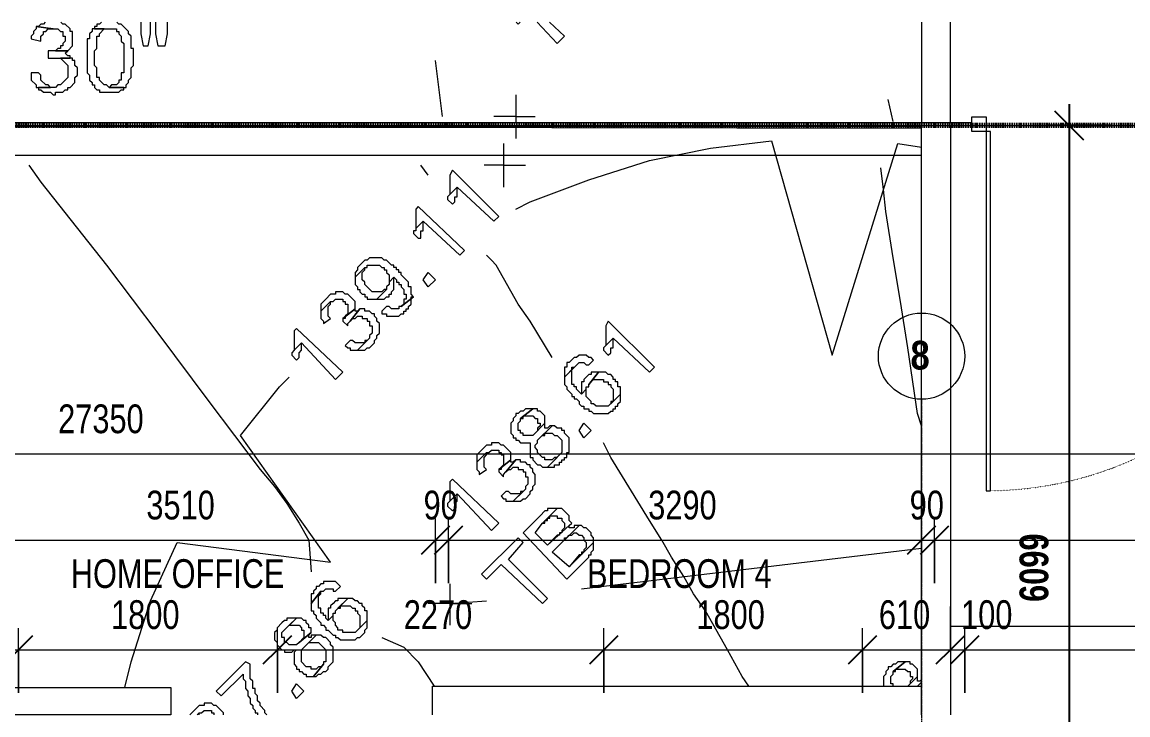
# Model space of a CAD drawing. Header units: millimetres. Extents: x -1971 to 39113, y -25802 to 13528.
# Drawn here: x 23679 to 31369, y 8708 to 13528 of the extents above; entities that cross this region are included whole.
import ezdxf

# ---------------------------------------------------------------- set-up
doc = ezdxf.new("R2010")
doc.units = ezdxf.units.MM
for name, pattern in [('Boundary', [16, 10, -3, 0, -3]), ('Dot - Tight', [1, 0, -1]), ('Grid Line', [22.225, 12.7, -3.175, 3.175, -3.175])]:
    doc.linetypes.add(name, pattern=pattern)
for name, color, linetype, lineweight in [('2 Hoop survey', 8, 'Continuous', 9), ('A-ANNO-DIMS', 211, 'Continuous', 9), ('A-ANNO-DIMS-100', 211, 'Continuous', 9), ('A-DETL-HDLN', 90, 'Dot - Tight', 9), ('A-DETL-THIN', 151, 'Continuous', 9), ('A-FLOR', 192, 'Continuous', 18), ('A-FLOR-HRAL', 11, 'Continuous', 9), ('A-WALL', 113, 'Continuous', 18), ('C-BLDG-PADS', 91, 'Continuous', 9), ('C-PROP-LINE', 91, 'Boundary', 70), ('S-GRID', 1, 'Continuous', 9), ('S-GRID-IDEN', 1, 'Continuous', 9), ('默认', 18, 'Continuous', 9)]:
    doc.layers.add(name, color=color, linetype=linetype, lineweight=lineweight)
doc.styles.add('Avenir_1', font='', dxfattribs={"width": 0.8, "height": 200})
doc.styles.add('Avenir_B', font='', dxfattribs={"width": 0.9, "height": 200})
doc.styles.add('Avenir_B_1', font='', dxfattribs={"width": 0.8, "height": 200})
doc.styles.get('Avenir_1').set_extended_font_data('Avenir')
doc.styles.get('Avenir_B').set_extended_font_data('Avenir', bold=True)
doc.styles.get('Avenir_B_1').set_extended_font_data('Avenir', bold=True)
doc.dimstyles.new('OJID-2_0mm_Diagonal_Tick', dxfattribs={"dimscale": 304.8, "dimtxt": 282.499429, "dimasz": 0.656168, "dimexe": 0.492126, "dimexo": 0.0625, "dimgap": 0.164042, "dimtad": 1, "dimdsep": 46, "dimtxsty": 'Avenir_1', "dimblk1": 'OBLIQUE', "dimblk2": 'OBLIQUE', "dimsah": 1, "dimcen": 0.09, "dimdle": 0.492126, "dimazin": 3, "dimtfac": 1, "dimtdec": 4, "dimtix": 1, "dimtmove": 0, "dimatfit": 3, "dimfxl": 0.984252, "dimfxlon": 1, "dimtvp": 1, "dimtolj": 1, "dimarcsym": 2})
doc.dimstyles.new('OJID-2_0mm_Diagonal_Tick_-_RED', dxfattribs={"dimscale": 304.8, "dimtxt": 282.499429, "dimasz": 0.656168, "dimexe": 0.492126, "dimexo": 0.0625, "dimgap": 0.164042, "dimtad": 1, "dimdsep": 46, "dimtxsty": 'Avenir_B_1', "dimblk1": 'OBLIQUE', "dimblk2": 'OBLIQUE', "dimsah": 1, "dimcen": 0.09, "dimdle": 0.492126, "dimazin": 3, "dimtfac": 1, "dimtdec": 4, "dimtix": 1, "dimtmove": 0, "dimatfit": 3, "dimfxl": 0.984252, "dimfxlon": 1, "dimtvp": 1, "dimtolj": 1, "dimlwd": 25, "dimlwe": 25, "dimarcsym": 2})
doc.dimstyles.new('OJID-2_0mm_Diagonal_Tick_1', dxfattribs={"dimscale": 304.8, "dimtxt": 282.499429, "dimasz": 0.656168, "dimexe": 0.492126, "dimexo": 0.0625, "dimgap": 0.164042, "dimtad": 1, "dimdsep": 46, "dimtxsty": 'Avenir_1', "dimblk1": 'OBLIQUE', "dimblk2": 'OBLIQUE', "dimsah": 1, "dimcen": 0.09, "dimdle": 0.492126, "dimazin": 3, "dimtfac": 1, "dimtdec": 4, "dimtix": 1, "dimtmove": 2, "dimatfit": 3, "dimfxl": 0.984252, "dimfxlon": 1, "dimtvp": 1, "dimtolj": 1, "dimarcsym": 2})

# ---------------------------------------------------------------- blocks, each defined once
blk = doc.blocks.new('栏杆扶手 - 栏杆扶手-1406571-Ground Floor')
at = {"layer": 'A-FLOR-HRAL'}
for p, q in [((22764, 12807.6), (22764, 12827.6)), ((23422.5, 12827.6), (22764, 12827.6)), ((22764, 12807.6), (23422.5, 12807.6)), ((23422.5, 12807.6), (23422.5, 12827.6)), ((23505.9, 12827.6), (23422.5, 12827.6)), ((23422.5, 12807.6), (23505.9, 12807.6)), ((23505.9, 12807.6), (23505.9, 12827.6)), ((23677.6, 12827.6), (23505.9, 12827.6)), ((23505.9, 12807.6), (23677.6, 12807.6)), ((23677.6, 12807.6), (23677.6, 12827.6)), ((25425.9, 12827.6), (23677.6, 12827.6)), ((23677.6, 12807.6), (25425.9, 12807.6)), ((25425.9, 12807.6), (25425.9, 12827.6)), ((26464.2, 12827.6), (25425.9, 12827.6)), ((25425.9, 12807.6), (26464.2, 12807.6)), ((26464.2, 12807.6), (26464.2, 12827.6)), ((26631.5, 12827.6), (26464.2, 12827.6)), ((26464.2, 12807.6), (26631.5, 12807.6)), ((26631.5, 12807.6), (26631.5, 12827.6)), ((28487, 12827.6), (26631.5, 12827.6)), ((26631.5, 12807.6), (28487, 12807.6)), ((28487, 12807.6), (28487, 12827.6)), ((29065.4, 12827.6), (28487, 12827.6)), ((28487, 12807.6), (29065.4, 12807.6)), ((29065.4, 12807.6), (29065.4, 12827.6)), ((29239.7, 12827.6), (29065.4, 12827.6)), ((29065.4, 12807.6), (29239.7, 12807.6)), ((29239.7, 12807.6), (29239.7, 12827.6)), ((29676.7, 12827.6), (29239.7, 12827.6)), ((29239.7, 12807.6), (29676.7, 12807.6)), ((29676.7, 12807.6), (29676.7, 12827.6)), ((29885.3, 12827.6), (29676.7, 12827.6)), ((29676.7, 12807.6), (29885.3, 12807.6)), ((30284, 12827.6), (29885.3, 12827.6)), ((29885.3, 12807.6), (30284, 12807.6)), ((30284, 12827.6), (30284, 12807.6))]:
    blk.add_line(p, q, dxfattribs=at)
blk = doc.blocks.new('2 Hoop survey-1260670-Ground Floor')
at = {"layer": '默认', "color": 9}
for p, q in [((75033.6, 23059.2), (74982.8, 23448.7)), ((75541.6, 23211.6), (75541.6, 23016.5)), ((78166.1, 23025.4), (78132.3, 23177.8)), ((75541.6, 23059.2), (75389.2, 23059.2)), ((75541.6, 23059.2), (75677.1, 23059.2)), ((75541.6, 22996.5), (75541.6, 22906.8)), ((71234.1, 22991.5), (78364.1, 22991.5)), ((71234.1, 22991.2), (78364.1, 22978.3)), ((75456.9, 22873), (75456.9, 22568.2)), ((78364.1, 22788.3), (71234.1, 22788.3)), ((74932, 22652.9), (74881.2, 22720.6)), ((75456.9, 22720.6), (75321.5, 22720.6)), ((75456.9, 22720.6), (75609.3, 22720.6)), ((75998.8, 19774.4), (78364.1, 20058.2)), ((75084.4, 19808.2), (75084.4, 19520.4)), ((75084.4, 19672.8), (75338.4, 19689.7)), ((75084.4, 19672.8), (74932, 19672.8)), ((75084.4, 19672.8), (75236.8, 19672.8)), ((78335.7, 19097.3), (78364.1, 19125.7)), ((78364.1, 19125.7), (78335.7, 19097.3)), ((73306.5, 18927.7), (73276.1, 18897.3))]:
    blk.add_line(p, q, dxfattribs=at)
at = {"layer": '默认', "color": 9, "flags": 128}
for points in [[(72205.9, 23685.7), (72205.9, 23668.8), (72189, 23651.9), (72189, 23634.9), (72172.1, 23618), (72172.1, 23601.1), (72239.8, 23584.1), (72239.8, 23618), (72256.7, 23634.9), (72256.7, 23651.9), (72273.7, 23651.9), (72290.6, 23668.8), (72324.5, 23668.8)], [(72612.3, 23668.8), (72595.4, 23668.8), (72595.4, 23651.9), (72578.4, 23634.9), (72578.4, 23601.1), (72561.5, 23601.1), (72561.5, 23364), (72578.4, 23347.1), (72578.4, 23313.2), (72595.4, 23296.3), (72595.4, 23279.4), (72612.3, 23279.4), (72612.3, 23262.4), (72629.2, 23245.5), (72646.2, 23245.5), (72646.2, 23228.6), (72781.6, 23228.6), (72798.6, 23245.5), (72815.5, 23245.5), (72815.5, 23262.4), (72713.9, 23262.4), (72697, 23279.4), (72680, 23279.4), (72646.2, 23313.2), (72646.2, 23330.2), (72629.2, 23330.2), (72629.2, 23397.9), (72612.3, 23414.8), (72612.3, 23516.4), (72629.2, 23533.3), (72629.2, 23618), (72646.2, 23618), (72646.2, 23634.9), (72680, 23668.8)], [(72443, 23465.6), (72375.2, 23465.6), (72426, 23414.8), (72426, 23330.2), (72375.2, 23279.4), (72358.3, 23279.4), (72341.4, 23262.4), (72222.9, 23262.4), (72222.9, 23245.5), (72239.8, 23245.5), (72256.7, 23228.6), (72307.5, 23228.6), (72324.5, 23211.6), (72341.4, 23211.6), (72341.4, 23228.6), (72392.2, 23228.6), (72409.1, 23245.5), (72426, 23245.5), (72426, 23262.4), (72443, 23262.4), (72476.8, 23296.3), (72476.8, 23330.2), (72493.8, 23347.1), (72493.8, 23397.9), (72476.8, 23414.8), (72476.8, 23448.7), (72459.9, 23448.7), (72459.9, 23465.6)], [(72290.6, 23516.4), (72290.6, 23465.6), (72443, 23465.6), (72443, 23482.5), (72426, 23482.5), (72409.1, 23499.5), (72426, 23516.4)], [(72222.9, 23364), (72172.1, 23364), (72172.1, 23313.2), (72205.9, 23279.4), (72205.9, 23262.4), (72307.5, 23262.4), (72290.6, 23279.4), (72273.7, 23279.4), (72239.8, 23313.2), (72239.8, 23347.1)], [(75101.4, 22686.7), (75084.4, 22652.9), (75084.4, 22517.4), (75135.2, 22568.2), (75389.2, 22331.1), (75423.1, 22365)], [(75084.4, 22517.4), (75067.5, 22500.5), (75067.5, 22483.5), (75101.4, 22449.7), (75118.3, 22466.6), (75118.3, 22500.5), (75135.2, 22500.5), (75135.2, 22568.2)], [(74864.3, 22432.7), (74847.4, 22415.8), (74847.4, 22280.3), (74898.2, 22331.1), (75152.2, 22094.1), (75186, 22128)], [(74847.4, 22280.3), (74847.4, 22263.4), (74830.4, 22263.4), (74830.4, 22246.5), (74864.3, 22212.6), (74881.2, 22212.6), (74881.2, 22263.4), (74898.2, 22263.4), (74898.2, 22331.1)], [(74457.9, 22026.4), (74441, 22009.4), (74441, 21992.5), (74424.1, 21975.6), (74424.1, 21941.7), (74491.8, 22009.4), (74508.7, 22009.4), (74508.7, 22026.4), (74593.4, 22026.4), (74610.3, 22009.4), (74627.3, 22009.4), (74627.3, 21992.5), (74644.2, 21992.5), (74644.2, 21975.6), (74661.1, 21958.6), (74661.1, 21907.8), (74695, 21941.7), (74711.9, 21924.8), (74711.9, 21907.8), (74728.9, 21907.8), (74728.9, 21890.9), (74745.8, 21890.9), (74745.8, 21874), (74762.7, 21857), (74762.7, 21823.2), (74779.7, 21823.2), (74779.7, 21789.3), (74762.7, 21789.3), (74762.7, 21755.4), (74745.8, 21738.5), (74830.4, 21806.2), (74813.5, 21823.2), (74813.5, 21874), (74796.6, 21874), (74796.6, 21907.8), (74745.8, 21958.6), (74745.8, 21975.6), (74728.9, 21975.6), (74728.9, 21992.5), (74711.9, 21992.5), (74711.9, 22009.4), (74695, 22009.4), (74695, 22026.4), (74678.1, 22026.4), (74644.2, 22060.2), (74627.3, 22060.2), (74610.3, 22077.2), (74525.7, 22077.2), (74508.7, 22060.2), (74491.8, 22060.2)], [(74424.1, 21941.7), (74424.1, 21890.9), (74441, 21874), (74441, 21857), (74457.9, 21857), (74457.9, 21840.1), (74474.9, 21823.2), (74491.8, 21823.2), (74491.8, 21806.2), (74508.7, 21806.2), (74508.7, 21789.3), (74576.5, 21789.3), (74644.2, 21857), (74627.3, 21857), (74610.3, 21840.1), (74542.6, 21840.1), (74491.8, 21890.9), (74491.8, 21907.8), (74474.9, 21924.8), (74474.9, 21975.6), (74491.8, 21992.5), (74491.8, 22009.4)], [(74661.1, 21907.8), (74661.1, 21890.9), (74644.2, 21874), (74644.2, 21857), (74576.5, 21789.3), (74627.3, 21789.3), (74644.2, 21806.2), (74661.1, 21806.2), (74661.1, 21823.2), (74678.1, 21823.2), (74678.1, 21840.1), (74695, 21857), (74695, 21941.7)], [(74932, 21874), (74898.2, 21924.8), (74932, 21975.6), (74982.8, 21924.8)], [(74220.9, 21789.3), (74187, 21755.4), (74187, 21704.6), (74254.7, 21772.4), (74271.7, 21772.4), (74288.6, 21789.3), (74339.4, 21789.3), (74339.4, 21772.4), (74356.3, 21772.4), (74356.3, 21755.4), (74373.3, 21755.4), (74373.3, 21687.7), (74356.3, 21670.8), (74356.3, 21653.8), (74339.4, 21653.8), (74424.1, 21721.6), (74424.1, 21772.4), (74373.3, 21823.2), (74356.3, 21823.2), (74339.4, 21840.1), (74288.6, 21840.1), (74288.6, 21823.2), (74254.7, 21823.2)], [(74187, 21704.6), (74187, 21653.8), (74203.9, 21636.9), (74203.9, 21620), (74254.7, 21653.8), (74237.8, 21670.8), (74237.8, 21738.5), (74254.7, 21755.4), (74254.7, 21772.4)], [(74644.2, 21738.5), (74610.3, 21704.6), (74610.3, 21687.7), (74644.2, 21687.7), (74644.2, 21670.8), (74728.9, 21670.8), (74745.8, 21687.7), (74762.7, 21687.7), (74762.7, 21704.6), (74779.7, 21704.6), (74779.7, 21721.6), (74796.6, 21721.6), (74796.6, 21738.5), (74813.5, 21755.4), (74813.5, 21806.2), (74830.4, 21806.2), (74745.8, 21738.5), (74728.9, 21738.5), (74728.9, 21721.6), (74678.1, 21721.6), (74661.1, 21738.5)], [(74339.4, 21636.9), (74373.3, 21603.1), (74373.3, 21620), (74390.2, 21636.9), (74457.9, 21721.6), (74441, 21704.6), (74424.1, 21704.6), (74424.1, 21721.6), (74339.4, 21653.8)], [(74457.9, 21721.6), (74390.2, 21636.9), (74407.1, 21653.8), (74424.1, 21653.8), (74441, 21670.8), (74474.9, 21670.8), (74474.9, 21653.8), (74508.7, 21653.8), (74508.7, 21636.9), (74525.7, 21636.9), (74525.7, 21603.1), (74542.6, 21603.1), (74542.6, 21552.3), (74525.7, 21535.3), (74525.7, 21518.4), (74441, 21433.7), (74491.8, 21433.7), (74508.7, 21450.7), (74525.7, 21450.7), (74559.5, 21484.5), (74559.5, 21501.5), (74576.5, 21518.4), (74576.5, 21535.3), (74593.4, 21552.3), (74593.4, 21620), (74576.5, 21636.9), (74576.5, 21653.8), (74559.5, 21670.8), (74559.5, 21687.7), (74542.6, 21687.7), (74525.7, 21704.6), (74491.8, 21704.6), (74491.8, 21721.6)], [(76185, 21636.9), (76168.1, 21603.1), (76168.1, 21467.6), (76218.9, 21518.4), (76472.9, 21281.3), (76506.8, 21315.2)], [(74017.7, 21586.1), (74000.8, 21569.2), (74000.8, 21433.7), (74051.6, 21484.5), (74288.6, 21230.5), (74339.4, 21281.3)], [(74000.8, 21433.7), (73983.8, 21416.8), (73983.8, 21399.9), (74017.7, 21366), (74034.6, 21382.9), (74034.6, 21416.8), (74051.6, 21433.7), (74051.6, 21484.5)], [(74390.2, 21501.5), (74356.3, 21467.6), (74373.3, 21450.7), (74390.2, 21450.7), (74390.2, 21433.7), (74441, 21433.7), (74508.7, 21501.5), (74491.8, 21501.5), (74491.8, 21484.5), (74424.1, 21484.5), (74407.1, 21501.5)], [(76168.1, 21467.6), (76151.2, 21450.7), (76151.2, 21433.7), (76185, 21399.9), (76202, 21416.8), (76202, 21450.7), (76218.9, 21450.7), (76218.9, 21518.4)], [(75914.1, 21349.1), (75897.2, 21349.1), (75897.2, 21315.2), (75880.3, 21315.2), (75880.3, 21247.5), (75981.9, 21349.1), (76015.7, 21349.1), (76032.6, 21332.1), (76049.6, 21332.1), (76083.4, 21366), (76066.5, 21382.9), (76049.6, 21382.9), (76032.6, 21399.9), (75981.9, 21399.9), (75964.9, 21382.9), (75948, 21382.9)], [(75880.3, 21247.5), (75880.3, 21196.7), (75897.2, 21179.7), (75897.2, 21162.8), (75931.1, 21128.9), (75931.1, 21112), (75948, 21112), (75948, 21095.1), (75964.9, 21095.1), (75981.9, 21078.1), (75981.9, 21061.2), (75998.8, 21044.3), (76015.7, 21044.3), (76015.7, 21027.3), (76049.6, 21027.3), (76049.6, 21010.4), (76066.5, 21010.4), (76083.4, 20993.5), (76185, 20993.5), (76202, 21010.4), (76218.9, 21010.4), (76218.9, 21027.3), (76235.8, 21027.3), (76235.8, 21044.3), (76252.8, 21044.3), (76252.8, 21061.2), (76269.7, 21078.1), (76269.7, 21128.9), (76185, 21044.3), (76100.4, 21044.3), (76083.4, 21061.2), (76066.5, 21061.2), (76066.5, 21078.1), (76032.6, 21112), (76032.6, 21162.8), (75998.8, 21128.9), (75964.9, 21162.8), (75964.9, 21179.7), (75948, 21179.7), (75948, 21196.7), (75931.1, 21196.7), (75931.1, 21315.2), (75948, 21315.2)], [(76032.6, 21247.5), (76015.7, 21230.5), (76015.7, 21213.6), (75998.8, 21213.6), (75998.8, 21128.9), (76032.6, 21162.8), (76032.6, 21179.7), (76049.6, 21179.7), (76049.6, 21196.7), (76117.3, 21281.3), (76066.5, 21281.3), (76066.5, 21264.4), (76049.6, 21264.4)], [(76117.3, 21281.3), (76049.6, 21196.7), (76083.4, 21230.5), (76151.2, 21230.5), (76151.2, 21213.6), (76185, 21213.6), (76185, 21196.7), (76202, 21196.7), (76202, 21179.7), (76218.9, 21162.8), (76218.9, 21078.1), (76202, 21078.1), (76202, 21061.2), (76269.7, 21128.9), (76269.7, 21179.7), (76252.8, 21179.7), (76252.8, 21213.6), (76235.8, 21213.6), (76235.8, 21230.5), (76218.9, 21230.5), (76218.9, 21247.5), (76202, 21264.4), (76185, 21264.4), (76168.1, 21281.3)], [(75558.5, 20993.5), (75541.6, 20993.5), (75541.6, 20976.6), (75524.7, 20959.6), (75524.7, 20942.7), (75507.7, 20925.8), (75507.7, 20858), (75524.7, 20841.1), (75524.7, 20824.2), (75541.6, 20824.2), (75541.6, 20807.2), (75558.5, 20807.2), (75575.5, 20790.3), (75643.2, 20790.3), (75643.2, 20688.7), (75660.1, 20688.7), (75660.1, 20671.8), (75694, 20637.9), (75710.9, 20637.9), (75727.9, 20621), (75761.7, 20621), (75829.5, 20688.7), (75812.5, 20688.7), (75795.6, 20671.8), (75744.8, 20671.8), (75744.8, 20688.7), (75727.9, 20688.7), (75694, 20722.6), (75694, 20739.5), (75677.1, 20756.4), (75677.1, 20773.4), (75694, 20790.3), (75694, 20807.2), (75795.6, 20908.8), (75778.7, 20908.8), (75761.7, 20891.9), (75744.8, 20891.9), (75744.8, 20925.8), (75660.1, 20841.1), (75592.4, 20841.1), (75592.4, 20858), (75575.5, 20858), (75575.5, 20875), (75558.5, 20875), (75558.5, 20925.8), (75575.5, 20942.7), (75575.5, 20959.6), (75660.1, 21027.3), (75609.3, 21027.3), (75592.4, 21010.4), (75575.5, 21010.4)], [(75660.1, 21027.3), (75575.5, 20959.6), (75592.4, 20959.6), (75592.4, 20976.6), (75660.1, 20976.6), (75677.1, 20959.6), (75694, 20959.6), (75694, 20925.8), (75710.9, 20925.8), (75710.9, 20908.8), (75694, 20891.9), (75694, 20875), (75744.8, 20925.8), (75744.8, 20976.6), (75710.9, 21010.4), (75694, 21010.4), (75694, 21027.3)], [(76015.7, 20824.2), (75981.9, 20875), (76015.7, 20925.8), (76066.5, 20875)], [(75795.6, 20908.8), (75727.9, 20841.1), (75744.8, 20841.1), (75744.8, 20858), (75795.6, 20858), (75812.5, 20841.1), (75829.5, 20841.1), (75863.3, 20807.2), (75863.3, 20722.6), (75761.7, 20621), (75812.5, 20621), (75812.5, 20637.9), (75846.4, 20637.9), (75846.4, 20654.8), (75863.3, 20654.8), (75863.3, 20671.8), (75880.3, 20671.8), (75880.3, 20688.7), (75897.2, 20688.7), (75897.2, 20722.6), (75914.1, 20722.6), (75914.1, 20824.2), (75880.3, 20858), (75880.3, 20875), (75863.3, 20875), (75863.3, 20891.9), (75829.5, 20891.9), (75812.5, 20908.8)], [(75304.6, 20739.5), (75270.7, 20705.6), (75270.7, 20654.8), (75338.4, 20722.6), (75355.4, 20722.6), (75372.3, 20739.5), (75423.1, 20739.5), (75423.1, 20722.6), (75440, 20722.6), (75440, 20705.6), (75456.9, 20705.6), (75456.9, 20637.9), (75440, 20621), (75440, 20604), (75423.1, 20604), (75507.7, 20671.8), (75507.7, 20722.6), (75456.9, 20773.4), (75440, 20773.4), (75423.1, 20790.3), (75372.3, 20790.3), (75372.3, 20773.4), (75338.4, 20773.4)], [(75270.7, 20654.8), (75270.7, 20604), (75287.6, 20587.1), (75287.6, 20570.2), (75338.4, 20604), (75321.5, 20621), (75321.5, 20688.7), (75338.4, 20705.6), (75338.4, 20722.6)], [(75423.1, 20587.1), (75456.9, 20553.2), (75456.9, 20570.2), (75473.9, 20587.1), (75541.6, 20671.8), (75524.7, 20654.8), (75507.7, 20654.8), (75507.7, 20671.8), (75423.1, 20604)], [(75541.6, 20671.8), (75473.9, 20587.1), (75490.8, 20604), (75507.7, 20604), (75524.7, 20621), (75558.5, 20621), (75558.5, 20604), (75592.4, 20604), (75592.4, 20587.1), (75609.3, 20587.1), (75609.3, 20553.2), (75626.3, 20553.2), (75626.3, 20502.4), (75609.3, 20485.5), (75609.3, 20468.6), (75524.7, 20383.9), (75575.5, 20383.9), (75592.4, 20400.8), (75609.3, 20400.8), (75643.2, 20434.7), (75643.2, 20451.6), (75660.1, 20468.6), (75660.1, 20485.5), (75677.1, 20502.4), (75677.1, 20570.2), (75660.1, 20587.1), (75660.1, 20604), (75643.2, 20621), (75643.2, 20637.9), (75626.3, 20637.9), (75609.3, 20654.8), (75575.5, 20654.8), (75575.5, 20671.8)], [(75101.4, 20536.3), (75084.4, 20519.4), (75084.4, 20383.9), (75135.2, 20434.7), (75372.3, 20180.7), (75423.1, 20231.5)], [(75084.4, 20383.9), (75067.5, 20367), (75067.5, 20350.1), (75101.4, 20316.2), (75118.3, 20333.1), (75118.3, 20367), (75135.2, 20383.9), (75135.2, 20434.7)], [(75473.9, 20451.6), (75440, 20417.8), (75456.9, 20400.8), (75473.9, 20400.8), (75473.9, 20383.9), (75524.7, 20383.9), (75592.4, 20451.6), (75575.5, 20451.6), (75575.5, 20434.7), (75507.7, 20434.7), (75490.8, 20451.6)], [(75710.9, 20282.3), (75592.4, 20163.8), (75897.2, 19842.1), (76049.6, 19994.5), (76049.6, 20011.4), (76066.5, 20011.4), (76066.5, 20028.3), (76083.4, 20045.3), (76083.4, 20096.1), (75914.1, 19926.7), (75795.6, 20028.3), (75981.9, 20214.6), (75948, 20214.6), (75948, 20197.7), (75914.1, 20197.7), (75914.1, 20214.6), (75761.7, 20079.1), (75677.1, 20163.8), (75727.9, 20231.5), (75829.5, 20333.1), (75761.7, 20333.1), (75761.7, 20316.2), (75744.8, 20316.2)], [(75829.5, 20333.1), (75727.9, 20231.5), (75744.8, 20231.5), (75744.8, 20248.5), (75761.7, 20248.5), (75761.7, 20265.4), (75778.7, 20265.4), (75778.7, 20282.3), (75829.5, 20282.3), (75829.5, 20265.4), (75863.3, 20265.4), (75863.3, 20248.5), (75880.3, 20231.5), (75880.3, 20197.7), (75863.3, 20180.7), (75863.3, 20163.8), (75846.4, 20163.8), (75846.4, 20146.9), (75829.5, 20146.9), (75761.7, 20079.1), (75914.1, 20214.6), (75931.1, 20231.5), (75914.1, 20248.5), (75914.1, 20282.3), (75863.3, 20333.1)], [(75981.9, 20214.6), (75880.3, 20113), (75880.3, 20129.9), (75897.2, 20129.9), (75914.1, 20146.9), (75931.1, 20146.9), (75948, 20163.8), (75964.9, 20163.8), (75981.9, 20146.9), (75998.8, 20146.9), (76015.7, 20129.9), (76015.7, 20113), (76032.6, 20096.1), (76032.6, 20062.2), (76015.7, 20045.3), (76015.7, 20028.3), (75998.8, 20028.3), (75998.8, 20011.4), (75981.9, 20011.4), (75914.1, 19926.7), (76083.4, 20096.1), (76083.4, 20129.9), (76066.5, 20146.9), (76066.5, 20163.8), (76032.6, 20197.7), (76015.7, 20197.7), (75998.8, 20214.6)], [(75558.5, 20129.9), (75304.6, 19875.9), (75338.4, 19842.1), (75440, 19943.7), (75727.9, 19672.8), (75761.7, 19706.6), (75490.8, 19977.5), (75592.4, 20096.1)], [(74153.2, 19791.3), (74153.2, 19774.4), (74136.2, 19757.4), (74136.2, 19740.5), (74119.3, 19740.5), (74119.3, 19672.8), (74187, 19757.4), (74203.9, 19757.4), (74220.9, 19774.4), (74271.7, 19774.4), (74271.7, 19757.4), (74288.6, 19757.4), (74322.5, 19791.3), (74288.6, 19825.1), (74203.9, 19825.1), (74203.9, 19808.2), (74187, 19808.2), (74170.1, 19791.3)], [(74119.3, 19672.8), (74119.3, 19622), (74136.2, 19622), (74136.2, 19605), (74153.2, 19588.1), (74153.2, 19571.2), (74187, 19537.3), (74187, 19520.4), (74203.9, 19520.4), (74220.9, 19503.4), (74220.9, 19486.5), (74237.8, 19486.5), (74271.7, 19452.6), (74288.6, 19452.6), (74288.6, 19435.7), (74305.5, 19435.7), (74322.5, 19418.8), (74424.1, 19418.8), (74441, 19435.7), (74457.9, 19435.7), (74491.8, 19469.6), (74491.8, 19486.5), (74508.7, 19503.4), (74508.7, 19554.2), (74424.1, 19469.6), (74339.4, 19469.6), (74339.4, 19486.5), (74305.5, 19486.5), (74305.5, 19503.4), (74288.6, 19520.4), (74288.6, 19537.3), (74271.7, 19554.2), (74271.7, 19588.1), (74237.8, 19554.2), (74220.9, 19571.2), (74220.9, 19588.1), (74203.9, 19588.1), (74203.9, 19605), (74187, 19605), (74187, 19638.9), (74170.1, 19638.9), (74170.1, 19723.6), (74187, 19740.5), (74187, 19757.4)], [(74271.7, 19672.8), (74254.7, 19655.8), (74254.7, 19638.9), (74237.8, 19638.9), (74237.8, 19554.2), (74271.7, 19588.1), (74271.7, 19605), (74288.6, 19605), (74288.6, 19622), (74373.3, 19706.6), (74305.5, 19706.6), (74305.5, 19689.7), (74288.6, 19689.7)], [(74373.3, 19706.6), (74305.5, 19638.9), (74322.5, 19638.9), (74322.5, 19655.8), (74390.2, 19655.8), (74407.1, 19638.9), (74424.1, 19638.9), (74424.1, 19622), (74441, 19622), (74441, 19605), (74457.9, 19588.1), (74457.9, 19503.4), (74508.7, 19554.2), (74508.7, 19622), (74491.8, 19622), (74491.8, 19638.9), (74474.9, 19655.8), (74474.9, 19672.8), (74457.9, 19672.8), (74441, 19689.7), (74424.1, 19689.7), (74407.1, 19706.6)], [(73916.1, 19537.3), (73882.2, 19503.4), (73882.2, 19486.5), (73865.3, 19469.6), (73865.3, 19418.8), (73882.2, 19401.8), (73882.2, 19384.9), (73916.1, 19351), (73933, 19351), (73933, 19334.1), (73983.8, 19334.1), (74000.8, 19351), (74017.7, 19351), (74000.8, 19334.1), (74000.8, 19249.4), (74017.7, 19232.5), (74017.7, 19215.6), (74034.6, 19215.6), (74034.6, 19198.6), (74051.6, 19198.6), (74068.5, 19181.7), (74085.4, 19181.7), (74085.4, 19164.8), (74136.2, 19164.8), (74203.9, 19249.4), (74187, 19232.5), (74170.1, 19232.5), (74153.2, 19215.6), (74119.3, 19215.6), (74119.3, 19232.5), (74085.4, 19232.5), (74051.6, 19266.4), (74051.6, 19351), (74153.2, 19452.6), (74119.3, 19452.6), (74119.3, 19435.7), (74102.4, 19435.7), (74102.4, 19452.6), (74119.3, 19469.6), (74034.6, 19401.8), (74017.7, 19384.9), (73966.9, 19384.9), (73950, 19401.8), (73933, 19401.8), (73933, 19435.7), (73916.1, 19435.7), (73916.1, 19469.6), (74017.7, 19571.2), (73950, 19571.2), (73950, 19554.2), (73933, 19554.2)], [(74017.7, 19571.2), (73966.9, 19520.4), (74034.6, 19520.4), (74051.6, 19503.4), (74051.6, 19486.5), (74068.5, 19486.5), (74068.5, 19435.7), (74034.6, 19401.8), (74119.3, 19469.6), (74119.3, 19503.4), (74102.4, 19503.4), (74102.4, 19520.4), (74085.4, 19537.3), (74085.4, 19554.2), (74068.5, 19554.2), (74051.6, 19571.2)], [(74153.2, 19452.6), (74102.4, 19401.8), (74170.1, 19401.8), (74220.9, 19351), (74220.9, 19266.4), (74203.9, 19266.4), (74203.9, 19249.4), (74136.2, 19164.8), (74153.2, 19164.8), (74170.1, 19181.7), (74187, 19181.7), (74203.9, 19198.6), (74220.9, 19198.6), (74237.8, 19215.6), (74237.8, 19232.5), (74271.7, 19266.4), (74271.7, 19368), (74254.7, 19384.9), (74254.7, 19401.8), (74220.9, 19435.7), (74203.9, 19435.7), (74187, 19452.6)], [(78250.8, 19266.4), (78166.1, 19198.6), (78183.1, 19198.6), (78183.1, 19215.6), (78250.8, 19215.6), (78267.7, 19198.6), (78284.7, 19198.6), (78284.7, 19164.8), (78301.6, 19164.8), (78301.6, 19147.9), (78284.7, 19130.9), (78284.7, 19114), (78335.5, 19164.8), (78335.5, 19215.6), (78301.6, 19249.4), (78284.7, 19249.4), (78284.7, 19266.4)], [(74017.7, 19012.4), (73983.8, 19063.2), (74017.7, 19114), (74068.5, 19063.2)]]:
    blk.add_lwpolyline(points, close=True, dxfattribs=at)
for points in [[(72270.5, 23716.5), (72256.7, 23702.7), (72239.8, 23702.7), (72222.9, 23685.7), (72205.9, 23685.7), (72324.5, 23668.8), (72358.3, 23668.8), (72375.2, 23651.9), (72392.2, 23651.9), (72392.2, 23618), (72409.1, 23618), (72409.1, 23584.1), (72392.2, 23567.2), (72392.2, 23550.3), (72375.2, 23550.3), (72375.2, 23533.3), (72358.3, 23533.3), (72341.4, 23516.4), (72426, 23516.4), (72459.9, 23550.3), (72459.9, 23651.9), (72443, 23651.9), (72443, 23668.8), (72409.1, 23702.7), (72392.2, 23702.7), (72378.4, 23716.5)], [(72660, 23716.5), (72646.2, 23702.7), (72629.2, 23702.7), (72629.2, 23685.7), (72612.3, 23685.7), (72612.3, 23668.8), (72764.7, 23668.8), (72764.7, 23651.9), (72781.6, 23651.9), (72781.6, 23634.9), (72798.6, 23618), (72798.6, 23584.1), (72815.5, 23567.2), (72815.5, 23364), (72798.6, 23364), (72798.6, 23313.2), (72781.6, 23313.2), (72781.6, 23296.3), (72764.7, 23279.4), (72730.8, 23279.4), (72713.9, 23262.4), (72832.4, 23262.4), (72832.4, 23279.4), (72849.4, 23296.3), (72849.4, 23313.2), (72866.3, 23330.2), (72866.3, 23397.9), (72883.2, 23414.8), (72883.2, 23533.3), (72866.3, 23533.3), (72866.3, 23618), (72849.4, 23634.9), (72849.4, 23651.9), (72798.6, 23702.7), (72781.6, 23702.7), (72767.8, 23716.5)], [(72934, 23716.5), (72934, 23634.9), (72951, 23550.3), (72984.8, 23550.3), (73001.7, 23634.9), (73001.7, 23716.5)], [(73035.6, 23716.5), (73035.6, 23634.9), (73052.5, 23550.3), (73103.3, 23550.3), (73120.3, 23634.9), (73120.3, 23716.5)], [(75544.7, 23716.5), (75558.5, 23702.7), (75572.3, 23716.5)], [(75690.2, 23716.5), (75829.5, 23567.2), (75880.3, 23618), (75776.3, 23716.5)], [(75541.6, 22415.8), (75643.2, 22466.6), (76049.6, 22619), (76472.9, 22754.5), (76896.2, 22839.1), (77319.5, 22889.9), (77742.8, 21399.9)], [(77742.8, 21399.9), (78200, 22873), (78364.1, 22846.7)], [(72155.1, 22720.6), (72239.8, 22602.1), (72697, 22026.4), (73052.5, 21552.3), (73408.1, 21078.1), (73763.7, 20604), (73865.3, 20485.5), (73950, 20367), (74034.6, 20231.5), (74102.4, 20113), (74119.3, 19892.9)], [(78364.1, 20907.7), (78335.5, 20993.5), (78267.7, 21450.7), (78216.9, 21772.4), (78166.1, 22077.2), (78115.3, 22398.9), (78098.4, 22551.3), (78081.5, 22703.7)], [(75795.6, 21382.9), (75643.2, 21636.9), (75558.5, 21755.4), (75406.2, 22026.4), (75372.3, 22060.2), (75338.4, 22094.1)], [(72823.3, 19087.3), (72866.3, 19266.4), (73001.7, 19689.7), (73188, 20096.1), (74254.7, 19960.6), (73628.2, 20841.1), (73899.2, 21179.7), (73966.9, 21247.5)], [(77163.6, 19097.3), (77116.3, 19164.8), (77014.7, 19351), (76862.3, 19622), (76777.7, 19740.5), (76709.9, 19859), (76625.3, 19994.5), (76557.6, 20113), (76472.9, 20248.5), (76202, 20688.7), (76151.2, 20790.3)], [(74610.3, 19435.7), (74762.7, 19368), (74864.3, 19266.4), (74974.2, 19097.3)], [(73662.1, 19266.4), (73458.9, 19063.2), (73492.8, 19029.3), (73645.2, 19181.7), (73645.2, 19147.9), (73662.1, 19130.9), (73662.1, 19080.1), (73679, 19063.2), (73679, 19029.3), (73696, 19012.4), (73696, 18978.5), (73712.9, 18961.6), (73712.9, 18944.7), (73729.8, 18927.7), (73729.8, 18910.8), (73746.8, 18910.8), (73746.8, 18897.3)], [(73811.1, 18897.3), (73797.6, 18910.8), (73797.6, 18927.7), (73763.7, 18961.6), (73763.7, 18978.5), (73746.8, 18995.5), (73746.8, 19029.3), (73729.8, 19046.3), (73729.8, 19080.1), (73712.9, 19080.1), (73712.9, 19130.9), (73696, 19147.9), (73696, 19249.4), (73662.1, 19266.4)], [(78149.2, 19232.5), (78132.3, 19232.5), (78132.3, 19215.6), (78115.3, 19198.6), (78115.3, 19181.7), (78098.4, 19164.8), (78098.4, 19097.3)], [(78166.1, 19097.3), (78166.1, 19114), (78149.2, 19114), (78149.2, 19164.8), (78166.1, 19181.7), (78166.1, 19198.6), (78250.8, 19266.4), (78200, 19266.4), (78183.1, 19249.4), (78166.1, 19249.4), (78149.2, 19232.5)], [(78364.1, 19142.6), (78352.4, 19130.9), (78335.5, 19130.9), (78335.5, 19164.8), (78268, 19097.3)], [(73509.7, 18897.3), (73509.7, 18910.8), (73458.9, 18961.6), (73442, 18961.6), (73425.1, 18978.5), (73374.3, 18978.5), (73374.3, 18961.6), (73340.4, 18961.6), (73306.5, 18927.7)], [(73326.9, 18897.3), (73340.4, 18910.8), (73357.3, 18910.8), (73374.3, 18927.7), (73425.1, 18927.7), (73425.1, 18910.8), (73442, 18910.8), (73442, 18897.3)], [(73340.4, 18897.3), (73340.4, 18910.8), (73326.9, 18897.3)]]:
    blk.add_lwpolyline(points, dxfattribs=at)
blk = doc.blocks.new('Family - ___-1140397-Ground Floor')
at = {"layer": 'C-PROP-LINE'}
blk.add_line((39038, 12807.6), (-1970.5, 12807.6), dxfattribs=at)
blk = doc.blocks.new('DIMBLOCK8-Ground Floor')
at = {"layer": 'A-ANNO-DIMS-100'}
for p, q in [((23044, 9623.8), (23044, 10073.8)), ((26554, 9623.8), (26554, 10073.8)), ((23044, 9923.8), (26554, 9923.8)), ((23044, 9923.8), (23044, 9623.8)), ((26554, 9923.8), (26554, 9623.8))]:
    blk.add_line(p, q, dxfattribs=at)
at = {"layer": 'A-ANNO-DIMS-100', "lineweight": 25}
for p, q in [((23044, 9923.8), (23144, 10023.8)), ((26554, 9923.8), (26654, 10023.8)), ((23044, 9923.8), (22944, 9823.8)), ((26554, 9923.8), (26454, 9823.8))]:
    blk.add_line(p, q, dxfattribs=at)
at = {"layer": 'A-ANNO-DIMS-100', "color": 0, "char_height": 200, "attachment_point": 1, "line_spacing_factor": 1.129998, "style": 'Avenir_1'}
for s, insert, width in [('3510', (24542.9, 10268), 614.719), ('HOME OFFICE', (24017.5, 9791.3), 1875.796)]:
    blk.add_mtext(s, dxfattribs=dict(at, insert=insert, width=width))
blk = doc.blocks.new('_Oblique')
at = {"color": 0, "linetype": 'ByBlock', "lineweight": -2}
blk.add_line((-0.5, -0.5), (0.5, 0.5), dxfattribs=at)
blk = doc.blocks.new('DIMBLOCK9-Ground Floor')
at = {"layer": 'A-ANNO-DIMS-100'}
for p, q in [((26554, 9623.8), (26554, 10073.8)), ((26644, 9623.8), (26644, 10073.8)), ((26554, 9923.8), (26644, 9923.8)), ((26554, 9923.8), (26554, 9623.8)), ((26644, 9923.8), (26644, 9623.8))]:
    blk.add_line(p, q, dxfattribs=at)
at = {"layer": 'A-ANNO-DIMS-100', "lineweight": 25}
for p, q in [((26554, 9923.8), (26654, 10023.8)), ((26644, 9923.8), (26744, 10023.8)), ((26554, 9923.8), (26454, 9823.8)), ((26644, 9923.8), (26544, 9823.8))]:
    blk.add_line(p, q, dxfattribs=at)
at = {"layer": 'A-ANNO-DIMS-100', "color": 0, "insert": (26471, 10268), "char_height": 200, "width": 307.359, "attachment_point": 1, "line_spacing_factor": 1.129998, "style": 'Avenir_1'}
blk.add_mtext('90', dxfattribs=at)
blk = doc.blocks.new('DIMBLOCK10-Ground Floor')
at = {"layer": 'A-ANNO-DIMS-100'}
for p, q in [((26644, 9623.8), (26644, 10073.8)), ((29934, 9623.8), (29934, 10073.8)), ((26644, 9923.8), (29934, 9923.8)), ((26644, 9923.8), (26644, 9623.8)), ((29934, 9923.8), (29934, 9623.8))]:
    blk.add_line(p, q, dxfattribs=at)
at = {"layer": 'A-ANNO-DIMS-100', "lineweight": 25}
for p, q in [((26644, 9923.8), (26744, 10023.8)), ((29934, 9923.8), (30034, 10023.8)), ((26644, 9923.8), (26544, 9823.8)), ((29934, 9923.8), (29834, 9823.8))]:
    blk.add_line(p, q, dxfattribs=at)
at = {"layer": 'A-ANNO-DIMS-100', "color": 0, "char_height": 200, "attachment_point": 1, "line_spacing_factor": 1.129998, "style": 'Avenir_1'}
for s, insert, width in [('3290', (28032.9, 10268), 614.719), ('BEDROOM 4', (27607.3, 9791.3), 1636.237)]:
    blk.add_mtext(s, dxfattribs=dict(at, insert=insert, width=width))
blk = doc.blocks.new('DIMBLOCK11-Ground Floor')
at = {"layer": 'A-ANNO-DIMS-100'}
for p, q in [((29934, 9623.8), (29934, 10073.8)), ((30024, 9623.8), (30024, 10073.8)), ((29934, 9923.8), (30024, 9923.8)), ((29934, 9923.8), (29934, 9623.8)), ((30024, 9923.8), (30024, 9623.8))]:
    blk.add_line(p, q, dxfattribs=at)
at = {"layer": 'A-ANNO-DIMS-100', "lineweight": 25}
for p, q in [((29934, 9923.8), (30034, 10023.8)), ((30024, 9923.8), (30124, 10023.8)), ((29934, 9923.8), (29834, 9823.8)), ((30024, 9923.8), (29924, 9823.8))]:
    blk.add_line(p, q, dxfattribs=at)
at = {"layer": 'A-ANNO-DIMS-100', "color": 0, "insert": (29851, 10268), "char_height": 200, "width": 307.359, "attachment_point": 1, "line_spacing_factor": 1.129998, "style": 'Avenir_1'}
blk.add_mtext('90', dxfattribs=at)
blk = doc.blocks.new('DIMBLOCK12-Ground Floor')
at = {"layer": 'A-ANNO-DIMS-100'}
for p, q in [((30024, 9623.8), (30024, 10073.8)), ((36084, 9623.8), (36084, 10073.8)), ((30024, 9923.8), (36084, 9923.8)), ((30024, 9923.8), (30024, 9623.8)), ((36084, 9923.8), (36084, 9623.8))]:
    blk.add_line(p, q, dxfattribs=at)
at = {"layer": 'A-ANNO-DIMS-100', "lineweight": 25}
for p, q in [((30024, 9923.8), (30124, 10023.8)), ((36084, 9923.8), (36184, 10023.8)), ((30024, 9923.8), (29924, 9823.8)), ((36084, 9923.8), (35984, 9823.8))]:
    blk.add_line(p, q, dxfattribs=at)
at = {"layer": 'A-ANNO-DIMS-100', "color": 0, "char_height": 200, "attachment_point": 1, "line_spacing_factor": 1.129998, "style": 'Avenir_1'}
for s, insert, width in [('6060', (32797.9, 10268), 614.719), ('GARAGE', (32577.6, 9791.3), 1143.558)]:
    blk.add_mtext(s, dxfattribs=dict(at, insert=insert, width=width))
blk = doc.blocks.new('DIMBLOCK15-Ground Floor')
at = {"layer": 'A-ANNO-DIMS-100'}
for p, q in [((10134, 10223.8), (10134, 10673.8)), ((37484, 10223.8), (37484, 10673.8)), ((10134, 10523.8), (37634, 10523.8)), ((10134, 10523.8), (10134, 10223.8)), ((37484, 10523.8), (37484, 10223.8))]:
    blk.add_line(p, q, dxfattribs=at)
at = {"layer": 'A-ANNO-DIMS-100', "lineweight": 25}
for p, q in [((10134, 10523.8), (10234, 10623.8)), ((37484, 10523.8), (37584, 10623.8)), ((10134, 10523.8), (10034, 10423.8)), ((37484, 10523.8), (37384, 10423.8))]:
    blk.add_line(p, q, dxfattribs=at)
at = {"layer": 'A-ANNO-DIMS-100', "color": 0, "insert": (23929.4, 10868), "char_height": 200, "width": 768.398, "attachment_point": 1, "line_spacing_factor": 1.129998, "style": 'Avenir_1'}
blk.add_mtext('27350', dxfattribs=at)
blk = doc.blocks.new('DIMBLOCK25-Ground Floor')
at = {"layer": 'A-ANNO-DIMS-100'}
for p, q in [((22614, 8861.7), (22614, 9311.7)), ((23654, 8861.7), (23654, 9311.7)), ((22614, 9161.7), (23654, 9161.7)), ((22614, 9161.7), (22614, 8861.7)), ((23654, 9161.7), (23654, 8861.7))]:
    blk.add_line(p, q, dxfattribs=at)
at = {"layer": 'A-ANNO-DIMS-100', "lineweight": 25}
for p, q in [((22614, 9161.7), (22714, 9261.7)), ((23654, 9161.7), (23754, 9261.7)), ((22614, 9161.7), (22514, 9061.7)), ((23654, 9161.7), (23554, 9061.7))]:
    blk.add_line(p, q, dxfattribs=at)
at = {"layer": 'A-ANNO-DIMS-100', "color": 0, "insert": (22877.9, 9505.9), "char_height": 200, "width": 614.719, "attachment_point": 1, "line_spacing_factor": 1.129998, "style": 'Avenir_1'}
blk.add_mtext('1040', dxfattribs=at)
blk = doc.blocks.new('DIMBLOCK26-Ground Floor')
at = {"layer": 'A-ANNO-DIMS-100'}
for p, q in [((23654, 8861.7), (23654, 9311.7)), ((25454, 8861.7), (25454, 9311.7)), ((23654, 9161.7), (25454, 9161.7)), ((23654, 9161.7), (23654, 8861.7)), ((25454, 9161.7), (25454, 8861.7))]:
    blk.add_line(p, q, dxfattribs=at)
at = {"layer": 'A-ANNO-DIMS-100', "lineweight": 25}
for p, q in [((23654, 9161.7), (23754, 9261.7)), ((25454, 9161.7), (25554, 9261.7)), ((23654, 9161.7), (23554, 9061.7)), ((25454, 9161.7), (25354, 9061.7))]:
    blk.add_line(p, q, dxfattribs=at)
at = {"layer": 'A-ANNO-DIMS-100', "color": 0, "insert": (24297.9, 9505.9), "char_height": 200, "width": 614.719, "attachment_point": 1, "line_spacing_factor": 1.129998, "style": 'Avenir_1'}
blk.add_mtext('1800', dxfattribs=at)
blk = doc.blocks.new('DIMBLOCK27-Ground Floor')
at = {"layer": 'A-ANNO-DIMS-100'}
for p, q in [((25454, 8861.7), (25454, 9311.7)), ((27724, 8861.7), (27724, 9311.7)), ((25454, 9161.7), (27724, 9161.7)), ((25454, 9161.7), (25454, 8861.7)), ((27724, 9161.7), (27724, 8861.7))]:
    blk.add_line(p, q, dxfattribs=at)
at = {"layer": 'A-ANNO-DIMS-100', "lineweight": 25}
for p, q in [((25454, 9161.7), (25554, 9261.7)), ((27724, 9161.7), (27824, 9261.7)), ((25454, 9161.7), (25354, 9061.7)), ((27724, 9161.7), (27624, 9061.7))]:
    blk.add_line(p, q, dxfattribs=at)
at = {"layer": 'A-ANNO-DIMS-100', "color": 0, "insert": (26332.9, 9505.9), "char_height": 200, "width": 614.719, "attachment_point": 1, "line_spacing_factor": 1.129998, "style": 'Avenir_1'}
blk.add_mtext('2270', dxfattribs=at)
blk = doc.blocks.new('DIMBLOCK28-Ground Floor')
at = {"layer": 'A-ANNO-DIMS-100'}
for p, q in [((27724, 8861.7), (27724, 9311.7)), ((29524, 8861.7), (29524, 9311.7)), ((27724, 9161.7), (29524, 9161.7)), ((27724, 9161.7), (27724, 8861.7)), ((29524, 9161.7), (29524, 8861.7))]:
    blk.add_line(p, q, dxfattribs=at)
at = {"layer": 'A-ANNO-DIMS-100', "lineweight": 25}
for p, q in [((27724, 9161.7), (27824, 9261.7)), ((29524, 9161.7), (29624, 9261.7)), ((27724, 9161.7), (27624, 9061.7)), ((29524, 9161.7), (29424, 9061.7))]:
    blk.add_line(p, q, dxfattribs=at)
at = {"layer": 'A-ANNO-DIMS-100', "color": 0, "insert": (28367.9, 9505.9), "char_height": 200, "width": 614.719, "attachment_point": 1, "line_spacing_factor": 1.129998, "style": 'Avenir_1'}
blk.add_mtext('1800', dxfattribs=at)
blk = doc.blocks.new('DIMBLOCK29-Ground Floor')
at = {"layer": 'A-ANNO-DIMS-100'}
for p, q in [((30134, 9461.7), (30134, 9011.7)), ((30134, 9161.7), (30134, 9461.7)), ((29524, 8861.7), (29524, 9311.7)), ((29524, 9161.7), (30134, 9161.7)), ((29524, 9161.7), (29524, 8861.7))]:
    blk.add_line(p, q, dxfattribs=at)
at = {"layer": 'A-ANNO-DIMS-100', "lineweight": 25}
for p, q in [((29524, 9161.7), (29624, 9261.7)), ((30134, 9161.7), (30234, 9261.7)), ((29524, 9161.7), (29424, 9061.7)), ((30134, 9161.7), (30034, 9061.7))]:
    blk.add_line(p, q, dxfattribs=at)
at = {"layer": 'A-ANNO-DIMS-100', "color": 0, "insert": (29636.9, 9505.9), "char_height": 200, "width": 461.039, "attachment_point": 1, "line_spacing_factor": 1.129998, "style": 'Avenir_1'}
blk.add_mtext('610', dxfattribs=at)
blk = doc.blocks.new('DIMBLOCK30-Ground Floor')
at = {"layer": 'A-ANNO-DIMS-100'}
for p, q in [((30134, 9461.7), (30134, 9011.7)), ((30134, 9161.7), (30134, 9461.7)), ((30234, 8861.7), (30234, 9311.7)), ((30134, 9161.7), (30234, 9161.7)), ((30234, 9161.7), (30234, 8861.7))]:
    blk.add_line(p, q, dxfattribs=at)
at = {"layer": 'A-ANNO-DIMS-100', "lineweight": 25}
for p, q in [((30134, 9161.7), (30234, 9261.7)), ((30234, 9161.7), (30334, 9261.7)), ((30134, 9161.7), (30034, 9061.7)), ((30234, 9161.7), (30134, 9061.7))]:
    blk.add_line(p, q, dxfattribs=at)
at = {"layer": 'A-ANNO-DIMS-100', "color": 0, "insert": (30208.8, 9505.9), "char_height": 200, "width": 461.039, "attachment_point": 1, "line_spacing_factor": 1.129998, "style": 'Avenir_1'}
blk.add_mtext('100', dxfattribs=at)
blk = doc.blocks.new('DIMBLOCK31-Ground Floor')
at = {"layer": 'A-ANNO-DIMS-100'}
for p, q in [((30234, 8861.7), (30234, 9311.7)), ((35634, 8861.7), (35634, 9311.7)), ((30234, 9161.7), (35634, 9161.7)), ((30234, 9161.7), (30234, 8861.7)), ((35634, 9161.7), (35634, 8861.7))]:
    blk.add_line(p, q, dxfattribs=at)
at = {"layer": 'A-ANNO-DIMS-100', "lineweight": 25}
for p, q in [((30234, 9161.7), (30334, 9261.7)), ((35634, 9161.7), (35734, 9261.7)), ((30234, 9161.7), (30134, 9061.7)), ((35634, 9161.7), (35534, 9061.7))]:
    blk.add_line(p, q, dxfattribs=at)
at = {"layer": 'A-ANNO-DIMS-100', "color": 0, "insert": (32677.9, 9505.9), "char_height": 200, "width": 614.719, "attachment_point": 1, "line_spacing_factor": 1.129998, "style": 'Avenir_1'}
blk.add_mtext('5400', dxfattribs=at)
blk = doc.blocks.new('轴网 - Annotation - Grid Head _Circle 6mm_-283740-Ground Floor')
at = {"layer": 'S-GRID-IDEN'}
blk.add_circle((0, 0), 3, dxfattribs=at)
blk = doc.blocks.new('DIMBLOCK59-Ground Floor')
at = {"layer": 'A-ANNO-DIMS-100', "lineweight": 25}
for p, q in [((30959.6, 12957.6), (30959.6, 6558.4)), ((30959.6, 12807.6), (30859.6, 12907.6)), ((31259.6, 12807.6), (30809.6, 12807.6)), ((30959.6, 12807.6), (31059.6, 12707.6)), ((30959.6, 12807.6), (31259.6, 12807.6)), ((30959.6, 6708.4), (30859.6, 6808.4)), ((30132.6, 6708.4), (31109.6, 6708.4)), ((30959.6, 6708.4), (30132.6, 6708.4)), ((30959.6, 6708.4), (31059.6, 6608.4))]:
    blk.add_line(p, q, dxfattribs=at)
at = {"layer": 'A-ANNO-DIMS-100', "color": 0, "lineweight": 25, "insert": (30615.4, 9494.3), "char_height": 200, "width": 632.799, "attachment_point": 1, "rotation": 90, "line_spacing_factor": 1.129998, "style": 'Avenir_B_1'}
blk.add_mtext('6099', dxfattribs=at)

msp = doc.modelspace()

# ---------------------------------------------------------------- linework, layer by layer
at = {"layer": 'A-DETL-HDLN'}
msp.add_arc((30384.04, 12767.609), 2500, 270, 0, dxfattribs=at)
at = {"layer": 'A-DETL-THIN'}
for p, q in [((30284.04, 12827.609), (30284.04, 12867.609)), ((30284.04, 12867.609), (30384.04, 12867.609)), ((30384.04, 12867.609), (30384.04, 12767.609)), ((30284.04, 12767.609), (30284.04, 12807.609)), ((30384.04, 12767.609), (30284.04, 12767.609)), ((30384.04, 12767.609), (30384.04, 11867.609)), ((30414.04, 12767.609), (30384.04, 12767.609)), ((30384.04, 12767.609), (30384.04, 10267.609)), ((30414.04, 10267.609), (30414.04, 12767.609)), ((30384.04, 10267.609), (30414.04, 10267.609))]:
    msp.add_line(p, q, dxfattribs=at)
at = {"layer": 'A-FLOR'}
for p, q in [((30134.04, 12827.609), (30134.04, 13527.527)), ((30284.04, 12807.609), (35476.54, 12807.609)), ((35534.04, 9323.364), (30134.04, 9323.364))]:
    msp.add_line(p, q, dxfattribs=at)
at = {"layer": 'A-WALL'}
for p, q in [((29934.04, 8708.364), (29934.04, 12807.609)), ((30134.04, 12807.609), (30134.04, 8708.364)), ((22804.04, 8898.364), (24714.04, 8898.364)), ((24714.04, 8898.364), (24714.04, 8708.364)), ((26534.04, 8908.364), (29934.04, 8908.364)), ((26534.04, 8708.364), (26534.04, 8908.364)), ((24714.04, 8708.364), (22614.04, 8708.364))]:
    msp.add_line(p, q, dxfattribs=at)
at = {"layer": 'C-BLDG-PADS'}
msp.add_line((29934.04, 13527.527), (29934.04, 12827.609), dxfattribs=at)
at = {"layer": 'S-GRID', "linetype": 'Grid Line'}
msp.add_line((29934.04, 10903.84), (29934.04, -9321.465), dxfattribs=at)

# ---------------------------------------------------------------- block references
at = {"layer": '2 Hoop survey', "color": 9}
msp.add_blockref('2 Hoop survey-1260670-Ground Floor', (-48430.024, -10188.937), dxfattribs=at)
at = {"layer": 'A-FLOR-HRAL'}
msp.add_blockref('栏杆扶手 - 栏杆扶手-1406571-Ground Floor', (0, 0), dxfattribs=at)
at = {"layer": 'C-PROP-LINE'}
msp.add_blockref('Family - ___-1140397-Ground Floor', (0, 0), dxfattribs=at)
at = {"layer": 'S-GRID-IDEN', "xscale": 99.99999999999993, "yscale": 99.99999999999993, "zscale": 99.99999999999993, "rotation": 180}
msp.add_blockref('轴网 - Annotation - Grid Head _Circle 6mm_-283740-Ground Floor', (29934.04, 11203.84), dxfattribs=at)

# ---------------------------------------------------------------- texts
at = {"layer": 'S-GRID-IDEN', "insert": (29856.762, 11310.493), "char_height": 200, "width": 180.37969, "attachment_point": 1, "style": 'Avenir_B'}
msp.add_mtext('\\fAvenir|b1|i0|c134|p34|;\\W.9;8', dxfattribs=at)

# ---------------------------------------------------------------- dimensions: what is measured, and where the dimension line sits
at = {"layer": 'A-ANNO-DIMS', "lineweight": 25}
dim = msp.add_linear_dim(base=(30959.5937, 6708.3636), p1=(31259.5937, 12807.6085), p2=(30132.6495, 6708.3636), angle=90, dimstyle='OJID-2_0mm_Diagonal_Tick_-_RED', override={"dimfxl": 6202.482736}, dxfattribs=at)
dim.commit()
dim.dimension.update_dxf_attribs({"geometry": 'DIMBLOCK59-Ground Floor', "text_midpoint": (30806.3724, 9757.9861)})
at = {"layer": 'A-ANNO-DIMS'}
for base, p1, p2, override, picture, middle in [((37484.04, 10523.814), (10134.04, 10223.814), (37484.04, 10223.814), {"dimfxl": 27350}, 'DIMBLOCK15-Ground Floor', (24313.578, 10734.647)), ((30234.04, 9161.699), (30134.04, 9461.699), (30234.04, 8861.699), {"dimfxl": 608.276253}, 'DIMBLOCK30-Ground Floor', (30439.288, 9372.532))]:
    dim = msp.add_linear_dim(base=base, p1=p1, p2=p2, dimstyle='OJID-2_0mm_Diagonal_Tick_1', override=override, dxfattribs=at)
    dim.commit()
    dim.dimension.update_dxf_attribs({"geometry": picture, "text_midpoint": middle, "dimtype": 160})
for base, p1, p2, text, override, picture, middle in [((26554.04, 9923.814), (23044.04, 9623.814), (26554.04, 9623.814), '<>\\XHOME OFFICE', {"dimfxl": 3510}, 'DIMBLOCK8-Ground Floor', (24799.04, 9923.814)), ((29934.04, 9923.814), (26644.04, 9623.814), (29934.04, 9623.814), '<>\\XBEDROOM 4', {"dimfxl": 3290}, 'DIMBLOCK10-Ground Floor', (28289.04, 9923.814)), ((36084.04, 9923.814), (30024.04, 9623.814), (36084.04, 9623.814), '<>\\XGARAGE', {"dimfxl": 6060}, 'DIMBLOCK12-Ground Floor', (33054.04, 9923.814))]:
    dim = msp.add_linear_dim(base=base, p1=p1, p2=p2, text=text, dimstyle='OJID-2_0mm_Diagonal_Tick', override=override, dxfattribs=at)
    dim.commit()
    dim.dimension.update_dxf_attribs({"geometry": picture, "text_midpoint": middle})
for base, p1, p2, override, picture, middle in [((26644.04, 9923.814), (26554.04, 9623.814), (26644.04, 9623.814), {"dimfxl": 90}, 'DIMBLOCK9-Ground Floor', (26599.04, 10077.204)), ((30024.04, 9923.814), (29934.04, 9623.814), (30024.04, 9623.814), {"dimfxl": 90}, 'DIMBLOCK11-Ground Floor', (29979.04, 10077.204)), ((23654.04, 9161.699), (22614.04, 8861.699), (23654.04, 8861.699), {"dimfxl": 1040}, 'DIMBLOCK25-Ground Floor', (23134.04, 9315.089)), ((25454.04, 9161.699), (23654.04, 8861.699), (25454.04, 8861.699), {"dimfxl": 1800}, 'DIMBLOCK26-Ground Floor', (24554.04, 9315.089)), ((27724.04, 9161.699), (25454.04, 8861.699), (27724.04, 8861.699), {"dimfxl": 2270}, 'DIMBLOCK27-Ground Floor', (26589.04, 9315.089)), ((29524.04, 9161.699), (27724.04, 8861.699), (29524.04, 8861.699), {"dimfxl": 1800}, 'DIMBLOCK28-Ground Floor', (28624.04, 9315.089)), ((30134.04, 9161.699), (29524.04, 8861.699), (30134.04, 9461.699), {"dimfxl": 855.628424}, 'DIMBLOCK29-Ground Floor', (29829.04, 9315.089)), ((35634.04, 9161.699), (30234.04, 8861.699), (35634.04, 8861.699), {"dimfxl": 5400}, 'DIMBLOCK31-Ground Floor', (32934.04, 9315.089))]:
    dim = msp.add_linear_dim(base=base, p1=p1, p2=p2, dimstyle='OJID-2_0mm_Diagonal_Tick', override=override, dxfattribs=at)
    dim.commit()
    dim.dimension.update_dxf_attribs({"geometry": picture, "text_midpoint": middle})

doc.saveas('drawing.dxf')
